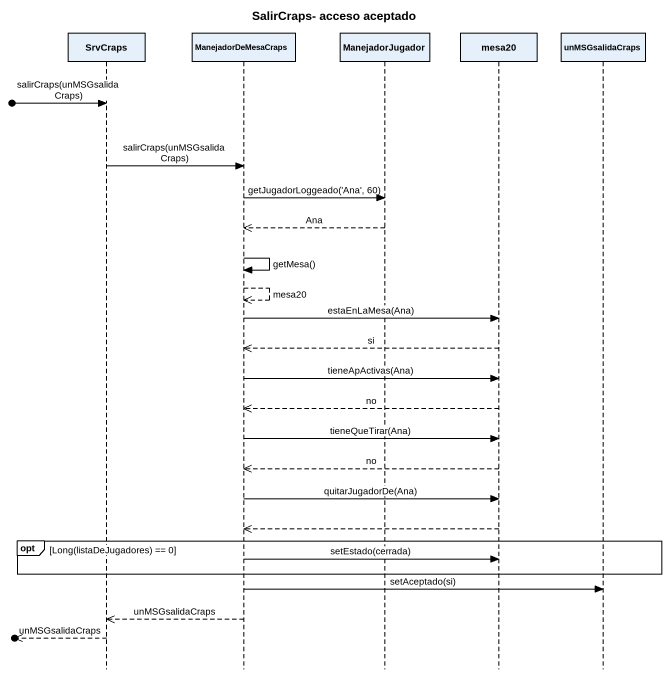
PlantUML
@startuml
title SalirCraps- acceso aceptado
hide footbox
participant SrvCraps
participant ManejadorDeMesaCraps
participant ManejadorJugador
participant mesa20
participant unMSGsalidaCraps

[o-> SrvCraps : salirCraps(unMSGsalidaCraps)
SrvCraps -> ManejadorDeMesaCraps : salirCraps(unMSGsalidaCraps)
ManejadorDeMesaCraps -> ManejadorJugador : getJugadorLoggeado('Ana', 60)
ManejadorJugador -->> ManejadorDeMesaCraps : Ana
ManejadorDeMesaCraps -> ManejadorDeMesaCraps : getMesa()
ManejadorDeMesaCraps -->> ManejadorDeMesaCraps : mesa20
ManejadorDeMesaCraps -> mesa20 : estaEnLaMesa(Ana)
mesa20 -->> ManejadorDeMesaCraps : si
ManejadorDeMesaCraps -> mesa20 : tieneApActivas(Ana)
mesa20 -->> ManejadorDeMesaCraps : no
ManejadorDeMesaCraps -> mesa20 : tieneQueTirar(Ana)
mesa20 -->> ManejadorDeMesaCraps : no
ManejadorDeMesaCraps -> mesa20 : quitarJugadorDe(Ana)
mesa20 -->> ManejadorDeMesaCraps
opt Long(listaDeJugadores) == 0
  ManejadorDeMesaCraps -> mesa20 : setEstado(cerrada)
end
ManejadorDeMesaCraps -> unMSGsalidaCraps : setAceptado(si)
ManejadorDeMesaCraps -->> SrvCraps : unMSGsalidaCraps
[o<<-- SrvCraps : unMSGsalidaCraps
@enduml
